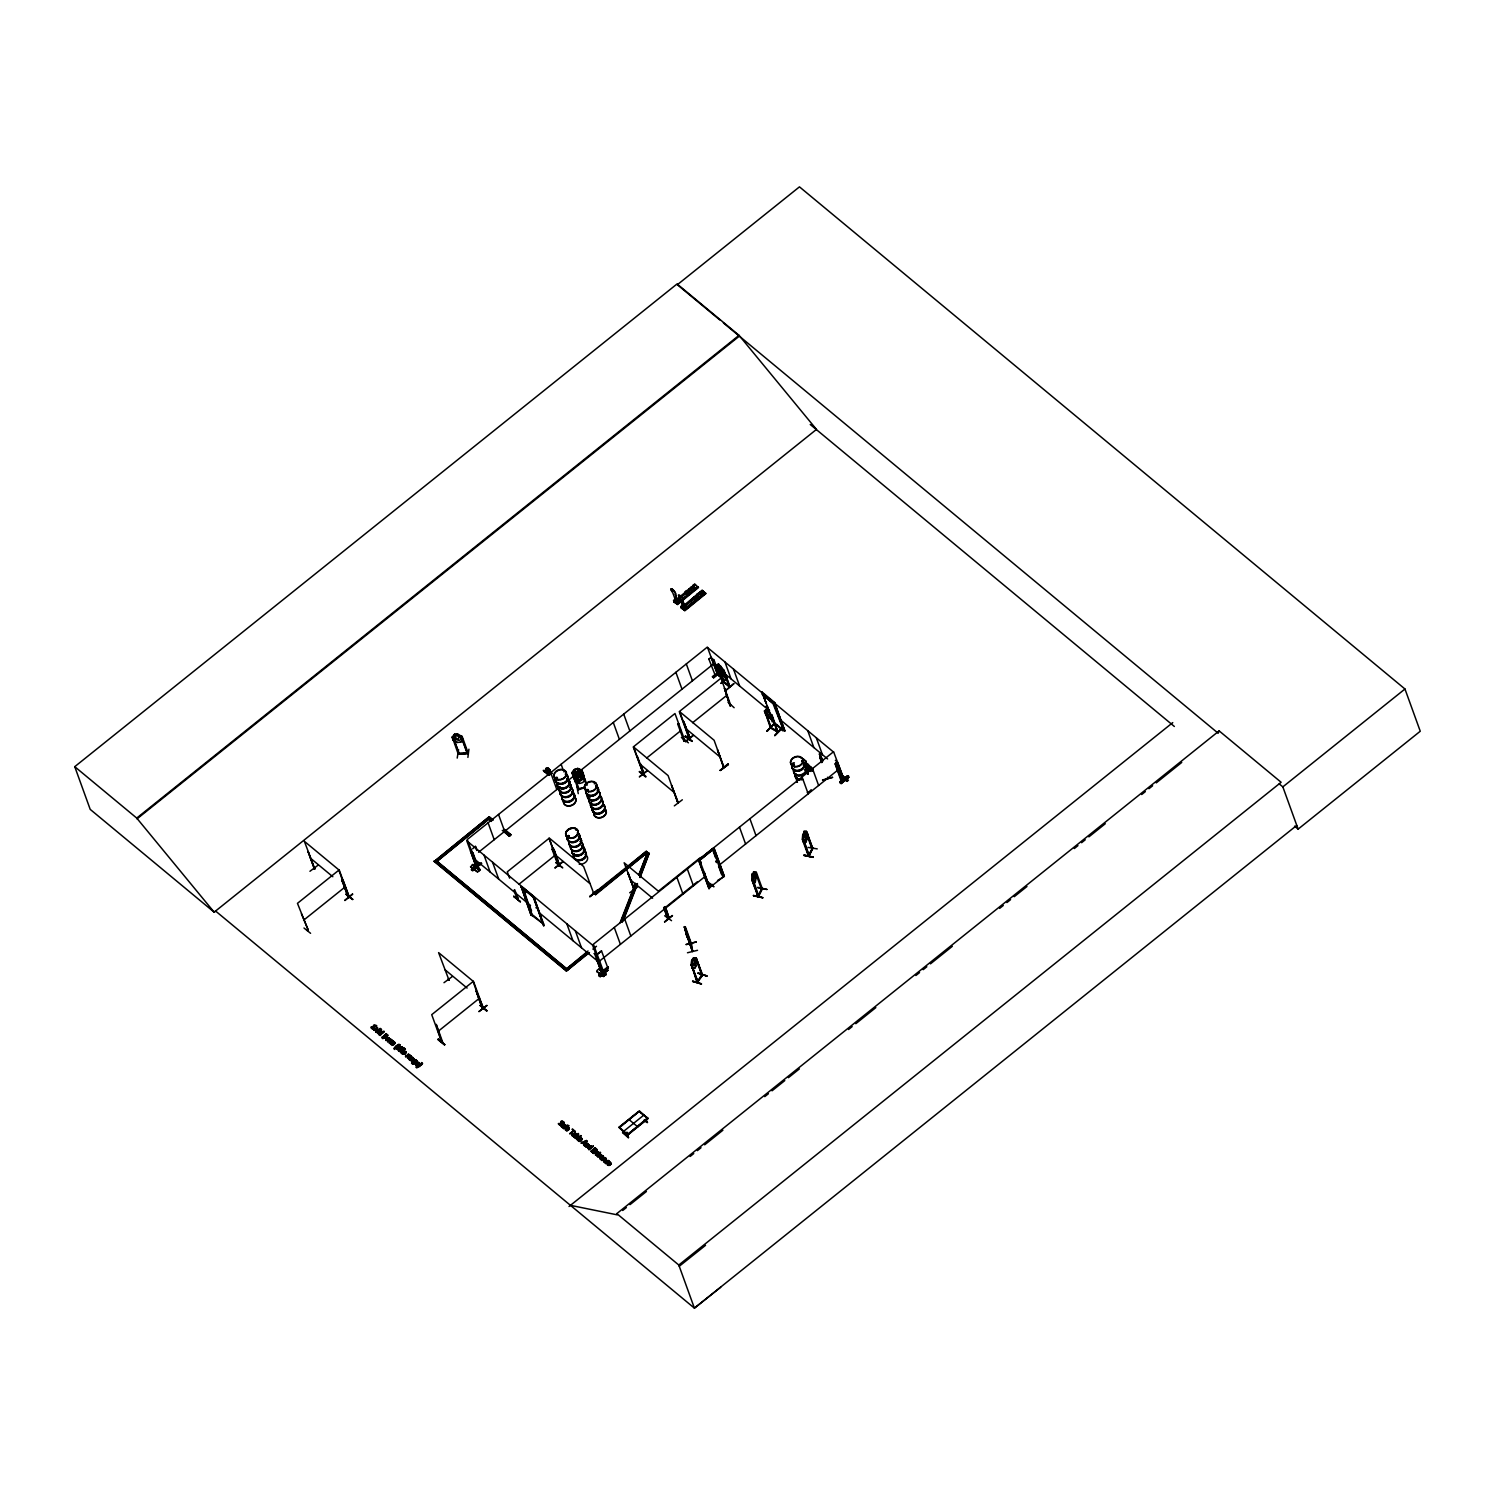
<?xml version="1.0" encoding="UTF-8"?>
<svg xmlns="http://www.w3.org/2000/svg" width="1495" height="1495" viewBox="0 0 1495 1495"><rect width="100%" height="100%" fill="white"/><g stroke="black" fill="none" stroke-linecap="round" stroke-linejoin="round"><path stroke-width="1.5" d="M307.222 930.563L308.306 930.058L301.411 913.781M314.772 868.801L304.345 841.274L338.767 869.81L348.615 897.86L348.167 896.907M441.53 1041.492L442.352 1041.211M482.511 1009.032L476.139 990.942L482.586 1008.938M517.046 899.037L517.831 897.972M516.896 898.327L518.148 898.57L514.654 889.656M559.167 865.698L557.971 865.381M642.551 773.401C644.681 775.326 642.869 771.495 642.775 774.018M684.579 740.193L683.888 741.072L684.897 740.623L674.974 713.526L633.245 746.977L643.448 774.167M689.662 737.54L688.877 738.493M605.157 1162.811C606.764 1157.859 610.764 1161.746 607.437 1164.885M410.658 1055.526L411.798 1057.245L409.144 1059.619L411.144 1057.563L409.723 1055.769M565.278 1124.763L562.363 1127.566L565.297 1125.193L563.858 1123.623L564.493 1125.847M575.93 1133.733C573.762 1129.734 575.538 1139.545 571.669 1134.724M603.214 1156.812L603.326 1157.037M803.656 763.496L805.861 764.599L806.141 763.646M386.345 1039.847C387.055 1039.903 386.345 1039.623 389.447 1038.408M402.828 1053.489C402.398 1050.387 405.313 1055.078 406.061 1052.499M416.115 1064.496L416.582 1063.094L418.357 1064.571L419.366 1062.777L416.955 1062.235L415.46 1064.29M566.194 1130.089L566.512 1128.314L566.082 1129.921M578.696 1139.788C577.519 1138.517 581.536 1144.03 582.078 1138.611M607.288 1163.652C611.006 1169.034 605.774 1160.419 609.549 1165.465M810.944 771.457L810.776 769.308L812.551 770.785M691.494 943.569L691.082 943.644M692.764 951.25L692.035 950.203M827.781 778.596L827.464 777.232M389.578 1038.745L387.112 1037.736L385.766 1040.296M406.135 1051.994L405.201 1053.9L403.295 1052.088M406.266 1052.592L405.93 1051.546M569.277 1127.996L568.418 1130.145L568.941 1127.585M581.069 1140.405C584.171 1138.293 578.864 1137.209 578.266 1139.825M548.291 768.262C544.068 766.524 547.749 774.672 543.545 770.878M777.082 731.261L771.383 714.666M778.185 731.915L770.243 727.28M392.849 1041.716C395.521 1039.137 385.075 1046.425 394.138 1042.837C388.625 1047.92 398.361 1043.622 393.521 1041.267M675.161 602.13C675.908 602.205 674.675 597.421 679.309 602.485L678.655 601.177L676.525 602.915L677.459 604.615L698.52 587.535L694.82 584.227C687.775 586.189 702.295 592.226 692.69 585.965M682.168 607.549L683.14 606.036M560.7 1122.67C560.793 1117.98 566.381 1124.726 563.223 1121.997M395.072 1042.725L392.045 1045.435M562.064 1123.717L560.812 1125.492L558.569 1124.147M562.157 1124.427L561.914 1123.324M719.656 669.685L719.282 664.976M758.171 896.178L752.209 878.742C752.789 876.892 751.144 866.259 752.807 882.498L755.218 882.517L756.788 874.482M812.645 847.777L808.496 856.317L802.31 839.33L802.778 834.098M806.851 839.33C810.103 822.157 803.002 851.141 807.001 839.386M410.172 1060.478L412.732 1057.283L409.742 1060.123L413.349 1058.759L411.76 1061.786L414.358 1059.506L412.938 1058.273M598.149 1151.841L595.739 1155.243L597.589 1152.365L593.59 1153.224L596.692 1150.739L598.374 1152.365M604.055 1162.157C609.923 1150.926 601.513 1168.754 606.316 1158.588M373.825 1029.513L376.235 1030.672L377.506 1027.925M373.937 1030.148L375.114 1028.018L377.357 1028.093M577.817 775.606L578.004 779.343L580.546 779.829L580.864 777.307L578.901 775.307M675.46 601.27L675.983 600.093M683.271 606.036C682.785 608.278 682.355 605.456 682.318 608.372M683.514 606.596L679.571 597.963M691.064 943.756L691.568 943.7M691.606 944.261L685.345 926.75L684.299 926.676L686.616 935.291M303.99 928.003L310.586 933.31M438.222 1039.399L444.837 1044.65L438.222 1038.988M444.744 1044.65L438.259 1039.305M513.813 896.477L520.409 901.784L513.775 896.514M639.542 771.457L645.971 776.484M671.535 920.677L664.677 915.762M388.98 1038.633L387.018 1037.922L388.831 1038.128M405.5 1051.957L405.201 1053.9M418.563 1062.683C419.609 1066.141 415.442 1061.02 419.142 1062.721M581.686 1139.321L579.705 1138.611L581.424 1138.667M605.662 1162.325C606.858 1165.184 606.11 1158.326 610.315 1162.063C612.875 1167.595 607.213 1159.429 611.343 1163.876M411.667 1056.89C408.77 1055.096 407.032 1059.899 408.135 1057.825M551.973 773.588L548.628 770.056M565.297 1125.193L563.858 1123.623M806.758 763.44L803.581 765.926M452.219 736.96L458.292 754.209L468.327 753.218L458.236 754.19M453.004 740.006L457.339 742.454L460.778 742.155M457.339 742.454L453.097 739.969L452.051 737.222L454.443 734.325L457.862 734.12L462.198 736.661M457.208 758.096L458.573 749.537M459.096 753.461L453.041 737.054M468.309 753.499L462.104 736.325L461.226 736.755M460.759 742.249L463.058 739.24M461.207 736.381L467.43 753.237M468.925 749.201L467.898 757.404M581.462 776.989L578.415 775.961L576.621 778.297L577.724 775.737L575.22 774.242L578.173 775.176L579.892 772.971L578.864 775.419L581.574 776.914M374.068 1029.55C381.057 1025.981 371.022 1033.045 377.058 1027.981M765.571 711.826L765.926 709.826M697.249 960.556L694.633 968.386L691.811 968.237L691.643 960.313L693.53 957.753L696.278 957.884M690.933 965.583L691.736 960.351L692.503 966.237L695.399 964.499L695.979 961.21L693.53 957.865M378.534 1033.998L382.01 1031.961A1.869 1.42 -19.9 0 1 382.683 1032.821L383.897 1031.382L382.683 1032.821M589.011 1149.655L593.328 1146.198L589.011 1149.655L587.572 1147.562L590.88 1146.067A1.869 1.42 -19.9 0 1 591.553 1146.927L591.422 1146.572A1.869 1.42 -19.9 0 0 590.749 1145.712L587.442 1147.207L588.88 1149.057M395.409 1047.677A4.616 3.513 -19.9 0 1 396.474 1046.519L397.913 1045.659A4.896 3.719 -19.9 0 1 399.333 1045.248C400.342 1041.436 391.447 1049.92 394.736 1048.481M394.736 1049.49L395.035 1047.715M421.534 1064.832C427.065 1058.385 408.247 1075.466 421.198 1063.618M421.459 1063.58L421.478 1062.553M533.21 897.243L543.75 925.816L533.696 897.131M647.129 1122.035L643.728 1120.802M411.536 1063.207L413.573 1064.253L417.441 1061.431C413.704 1056.647 412.097 1066.664 415.759 1060.441M313.707 868.128L314.772 868.913M314.1 867.81L314.455 869.137L308.063 851.533L314.567 869.193M347.513 896.14L348.597 896.944M348.316 897.206L341.626 879.826M447.977 979.468L449.098 980.309L447.865 979.337M449.023 980.215L438.596 952.614L473.018 981.15L482.418 1008.265M482.922 1009.106L481.969 1007.182L482.698 1008.49M482.848 1008.321L481.708 1007.499M556.869 858.205L559.616 865.624L554.495 850.543M559.074 865.829L549.188 837.985L583.611 866.521L593.721 893.356M593.721 893.431L592.786 893.15M643.224 773.662L644.083 774.765M633.413 889.6L634.646 890.422L627.863 873.043L634.628 890.478L624.144 862.764L658.547 891.319M634.198 890.254L633.805 889.319M689.737 738.025L690.185 739.408L683.682 721.749M689.569 738.96L679.702 711.695L714.105 740.249L723.916 767.477M677.441 801.432L677.683 802.011M677.534 801.432L678.001 802.815L671.498 785.155L678.207 802.497M667.293 917.631L668.396 918.435M723.169 766.393L723.842 767.383L723.075 766.262M723.356 766.972L717.507 749.817L723.673 766.711M729.822 686.205L723.206 681.215L729.205 686.672M717.208 664.995L724.085 682.374L717.226 664.845L718.404 663.948L723.057 669.685M729.168 686.635L723.374 681.888M730.046 686.822L723.916 669.966M716.423 862.148L715.899 860.952L716.591 862.615M585.031 787.659L578.116 789.734L579.238 789.453L572.959 772.317C569.987 774.186 577.182 765.085 573.725 772.485L574.454 774.485L579.443 774.952L581.032 772.803L577.743 768.411L582.06 770.299M761.366 888.927L762.188 888.161L758.04 896.664L751.892 879.751L758.395 896.794L762.394 888.89M761.59 889.544L755.461 872.594M808.459 856.261L812.514 848.3L806.291 831.332L803.992 831.332L802.983 838.004L809.281 855.682L808.272 855.701L812.233 848.805M812.794 848.543L806.665 831.538L803.992 831.444L806.328 834.752L805.151 839.872L803.712 840.022M379.45 1034.316C379.88 1028.803 384.346 1035.586 379.319 1033.961M547.712 774.317L549.076 772.803L550.945 773.962M694.614 597.776L694.297 599.402M696.203 598.448L694.988 599.439M402.136 1052.611L402.267 1053.863M523.138 890.254L523.399 890.927M556.289 778.559L555.71 777.774L556.663 778.035M556.009 777.25L557.243 777.381M527.548 902.457L527.174 901.41L527.585 902.494M563.933 771.925L564.718 771.214M560.718 790.762L561.111 791.845M530.781 911.987L531.08 912.137M567.446 836.658L568.436 835.406M567.745 836.415L568.866 835.836L567.745 836.378M568.362 836.452L569.24 835.742M569.315 836.135L567.782 836.808M586.432 790.388L586.788 790.164M586.507 789.472L587.983 789.603L586.264 790.164M587.983 789.603L586.657 790.463M595.085 783.1L594.225 783.735L595.197 783.38M591.291 802.385L591.235 803.675A6.447 4.915 -19.9 0 0 599.626 802.31A6.447 4.915 -19.9 0 0 600.074 795.452M560.905 1123.231L562.083 1121.325L564.306 1122.745M638.664 1111.346L619.023 1127.23L626.984 1134.892M627.47 1134.219L619.229 1127.267L639.636 1111.084L647.821 1118.802L628.18 1134.686M628.629 1137.564L622.481 1132.182L628.479 1137.022M701.005 862.708L700.688 861.774M700.893 862.914L700.706 861.886M704.799 873.136L704.911 873.454M708.35 883.508L708.854 884.274M708.742 884.012L708.892 884.423M647.615 1117.905L628.012 1134.219M647.727 1118.578L639.206 1111.346L619.584 1127.548M647.26 1122.67L644.438 1120.316M774.634 704.949L774.429 704.949M774.84 705.64L774.728 705.322M778.876 716.796L778.802 716.591M778.671 716.796L778.409 716.012M782.502 727.299L782.296 726.159L782.67 727.187M792.63 765.328L793.527 763.945M794.013 764.786L793.322 764.038M801.058 758.115L801.227 758.133M770.448 727.953L777.942 732.195M770.542 728.065L764.655 710.798L771.214 728.327L770.672 727.093M387.896 1035.287C387.859 1037.866 383.187 1035.474 386.252 1034.409L387.186 1035.362M753.443 895.486L762.899 897.71L753.443 895.468M762.824 897.785L753.517 895.841M813.243 857.364L803.88 855.047L813.168 857.027M605.157 1162.512L608.259 1160.643M413.087 1060.011L413.61 1058.909M588.376 1145.133L587.03 1144.011L588.413 1145.002L586.003 1147.17L589.03 1145.245L587.479 1143.656M596.617 1155.429L597.72 1155.934M596.748 1155.953L600.654 1152.57M603.625 1161.802L605.905 1159.148M415.423 1064.533C418.619 1067.243 415.928 1064.627 416.582 1063.094M394.194 1049.079L396.493 1045.865L400.174 1045.136M422.001 1062.982L419.815 1066.552L416.04 1066.907M546.236 773.158L547.656 773.756L547.432 772.186M597.439 1155.691L599.327 1153.635L597.608 1156.158M384.14 1037.736C387.074 1038.128 383.15 1033.83 383.542 1037.623M393.035 1041.959L390.587 1044.239M391.017 1044.594L393.204 1042.389L393.839 1043.996M588.974 1144.684L585.872 1146.814L588.245 1144.778M598.28 1152.402L595.739 1155.243M411.106 1057.264L409.854 1056.124M551.169 773.27L550.478 772.317M564.662 1125.1L561.223 1126.071M574.921 1132.631L575.295 1133.901M603.289 1157.279C603.232 1152.57 604.335 1163.259 599.757 1158.345M408.21 1057.974L410.34 1057.955L407.444 1057.974M548.198 774.858C553.318 775.382 545.544 773.307 550.253 773.494M572.529 1135.303L574.603 1135.079L572.267 1135.621M600.56 1158.55L600.971 1157.223L603.064 1157.99M620.294 922.153L635.487 883.283M638.851 874.65L647.279 853.047L649.166 853.29L640.066 877.565M620.5 922.695L635.674 883.825M639.038 875.173L647.279 853.047M622.182 922.396L637.356 883.526M639.879 877.042L649.166 853.29M623.209 920.752L637.543 884.05M692.596 981.449L701.417 983.71M702.388 974.497L697.044 982.421L691.325 964.518L697.997 981.785L696.838 981.879L697.38 981.112M697.885 981.916L691.363 964.817M701.641 974.889L702.22 975.73L696.203 958.015L702.669 975.114L697.361 982.589L691.793 964.929M717.451 673.666L714.741 676.207L717.002 673.61L717.731 675.161L707.378 647.055L467.206 839.555L477.821 866.521M717.264 674.656L720.216 676.637M572.062 772.541L578.341 789.771L578.042 788.725M535.901 907.783L536.182 907.633M536.836 906.101L537.154 906.381M766.599 707.434L765.851 706.425L766.43 707.453M767.514 706.35L767.421 706.387M374.012 1026.355C374.759 1023.57 377.394 1028.99 376.46 1025.514M546.441 769.439L547.768 768.654M805.824 831.911L812.065 849.179M395.203 1043.08L392.12 1040.184L389.578 1043.379M644.438 774.541L640.477 763.683M689.214 738.25L690.484 739.128L683.458 721.132M394.979 1048.462L395.278 1047.322M373.843 1027.663L372.087 1027.981M546.273 770.747C540.779 769.121 547.824 774.055 546.422 769.327M762.413 888.964L756.246 871.959L753.555 871.735L752.546 878.425L758.862 896.103L758.301 895.225M757.815 887.357L766.823 889.319M761.422 888.983L758.096 896.626M802.665 838.62L808.944 856.317L812.813 848.469M802.423 839.33L803.114 838.676L808.963 856.224M806.347 831.482L812.514 849.104M808.01 847.385L817.242 848.898M349.363 897.224L343.14 880.349L342.224 880.723L343.14 880.349M547.768 774.111L550.534 774.298M684.785 740.81L683.57 740.492L684.766 740.791M688.765 738.623L689.718 737.708M571.837 1134.892L573.65 1133.976M599.887 1158.139L602.653 1158.326L600.598 1158.139M568.623 1128.258L566.904 1127.996L568.885 1128.706M415.554 1063.992L418.693 1063.038M389.373 1038.651L388.382 1039.716M578.883 1139.919L579.312 1138.928M810.365 770.299L810.776 769.308M557.467 777.848L556.028 777.998M591.048 802.572L590.955 803.32A6.485 4.934 -19.9 0 0 598.075 809.169A6.485 4.934 -19.9 0 0 601.906 800.404M792.612 764.636L793.789 764.692M414.227 1059.151L411.331 1061.431M413.573 1061.973L416.058 1060.908M714.965 676.394L714.965 675.123L717.693 674.488M841.031 780.409L843.442 778.054M841.18 780.67L843.367 778.521M605.905 1162.288L607.549 1161.11L608.745 1162.045M379.281 1033.699L381.038 1032.372L382.253 1033.157M575.426 772.186L572.921 775.513L577.257 777.4L580.639 776.447L583.031 772.896L576.734 769.215L575.631 769.495L574.697 775.158L575.426 777.176L580.415 777.624L582.003 775.475L578.696 771.252L575.313 772.055L578.714 771.177L578.359 773.719L575.388 772.055L573.034 775.456M574.267 779.007L576.509 775.382L576.64 780.596L579.425 781.623L583.218 778.895L582.489 776.895L579.892 774.69L576.528 775.475L574.267 779.007L575.126 781.698L579.443 783.511L582.826 782.558L585.218 779.101M582.06 770.224L584.003 775.662L581.555 779.157L578.247 780.166L573.912 778.278L571.95 772.822L572.959 772.317M584.022 775.755L581.648 779.287L578.285 780.091M812.103 847.833L812.215 848.618M577.948 788.818L579.07 789.21M692.989 959.005L694.801 961.659L694.035 964.35L692.633 962.986L693.082 959.043M695.661 958.631L702.201 975.693M694.633 968.386L696.446 965.789M698.202 973.357L707.154 975.973L698.128 972.983M628.218 1136.966L626.928 1132.126L628.274 1136.91M374.684 1029.681L377.188 1028.635M587.161 1144.366L584.844 1146.216L584.003 1145.263L586.993 1141.003L583.648 1145.226M586.133 1141.208C586.563 1142.068 581.331 1144.516 586.264 1141.563M806.123 764.375L804.833 762.749L806.777 763.59M608.054 967.115L603.662 970.909L608.222 967.153M607.923 966.798C608.446 969.47 606.241 966.424 607.867 968.012L601.513 950.932L597.103 954.483L601.513 950.932M719.992 665.555L721.879 669.685L719.768 667.929L718.441 668.807L719.469 671.517L724.739 677.59M547.02 773.083C552.16 769.663 544.273 772.186 547.189 774.13M479.652 869.959C459.6 858.597 488.005 868.333 477.316 871.94L470.551 866.838L477.522 871.716L479.652 869.959L476.531 866.969M472.812 864.615L480.026 869.772M472.887 864.857L479.334 870.277M596.729 971.488L603.718 976.366L596.729 971.488C598.953 962.817 614.651 984.887 599.327 968.966M402.417 1052.648L405.855 1051.695M607.587 1163.689L609.717 1162.381L610.801 1163.353M421.16 1064.832L416.171 1067.262M611.063 1163.783L610.24 1164.586L608.465 1163.11M308.194 930.208L297.468 903.335L339.197 869.884L349.12 896.981M558.196 865.997L559.747 864.801L558.588 864.914M441.38 1041.137L436.148 1024.374M442.445 1041.548L436.372 1024.561M668.153 917.201C670.302 919.163 664.901 913.594 664.434 907.129M596.916 1155.411L598.897 1153.28M476.942 865.96L481.203 863.792M477.167 866.577L481.446 863.176M603.139 970.61L602.504 971.171C604.167 974.123 595.982 966.648 602.672 972.535L596.58 955.212L594.449 953.436L600.84 970.517L599.887 969.919M603.345 971.227L600.616 969.9M387.149 1035.624L385.897 1036.035M548.478 774.111L550.104 774.018M764.655 710.798L765.87 709.733L768.411 711.246L771.85 715.395M766.804 710.704L767.626 711.19C772.822 717.095 765.814 715.675 766.86 710.63M764.244 711.041L768.766 717.768L771.27 719.319L772.896 718.011L771.196 719.226M771.775 715.376L770.953 714.722L778.017 732.232L772.055 715.058M771.27 719.319L765.216 713.713M767.085 731.167L773.868 724.159M767.197 731.279L773.793 723.916L767.028 730.924M781.418 728.271L774.765 735.615L781.885 728.794M774.802 735.596L781.549 728.551M687.251 591.684L687.42 593.515L688.765 591.908M687.083 592.02L687.943 593.291L688.597 591.721M729.691 704.986L730.812 705.472L720.982 678.169L679.253 711.62L689.232 738.773M561.858 1124.408L559.709 1125.081L558.308 1123.549L560.419 1125.006L560.999 1123.231M793.976 765.066L792.836 765.515M690.877 943.102L692.241 951.493M692.316 951.437L684.318 926.788L692.671 951.437L691.344 943.083M697.1 982.383L701.603 974.946M459.189 754.115L453.134 736.904M717.226 674.637L719.973 676.431L719.543 675.59M386.626 1038.24L386.308 1040.015M403.426 1052.424C401.52 1054.237 406.192 1054.965 402.865 1053.508M476.55 866.24L480.68 862.951M602.747 970.89L606.877 967.601M476.157 867.175L479.017 869.959L472.925 852.636M720.048 676.207L713.844 659.538M471.373 869.791L475.971 865.941L471.467 869.847L472.682 870.875L480.157 864.26M477.634 865.923L476.382 867.791M720.048 672.414L713.62 677.777L712.293 676.693L715.47 674.189M713.264 677.459L719.618 672.32M713.62 677.777L719.562 672.432M596.58 955.212L594.188 953.66M835.369 760.338L837.518 762.095L843.871 779.213L841.778 777.4M600.448 969.769L602.429 972.329L592.599 945.158L466.758 840.788L476.643 867.997L478.811 869.884M602.111 972.18L602.261 971.245M598.841 975.263C621.21 961.397 593.048 974.198 600.28 976.702L607.923 970.236L600.168 976.571L599.289 975.843M598.972 975.618L606.69 969.04L599.028 975.431M843.404 778.39L841.517 780.072M603.475 970.33L603.531 971.6L593.384 944.205L833.575 751.705L843.647 778.596M839.779 782.165C862.036 768.505 834.023 781.081 841.218 783.604L848.88 777.194L841.162 783.529M847.628 775.924L839.91 782.52L847.441 775.774L848.842 777.138M672.376 591.74L672.227 591.87A3.457 0.934 50.8 0 1 671.143 588.88A3.457 0.934 50.8 0 1 674.226 591.366A3.457 0.934 50.8 0 1 675.31 594.356L677.796 602.13L675.609 600.373L672.376 591.74A3.457 0.934 50.8 0 1 671.292 588.75A3.457 0.934 50.8 0 1 674.376 591.235A3.457 0.934 50.8 0 1 675.46 594.225L677.964 601.999L675.889 600.747M674.88 602.56L673.516 600.485L675.647 598.729L674.077 601.569M674.974 602.279L674.488 600.28L676.17 600.504M685.102 592.151C694.726 598.411 680.188 592.375 687.233 590.413L690.503 593.048M689.214 589.086L691.269 587.124L694.614 590.002L691.269 587.124M673.965 601.737L694.82 584.227M674.17 601.999L695.362 585.012M674.843 602.56L694.128 586.844M676.618 603.849L698.034 587.143M676.562 603.793L697.38 586.601M698.184 587.068L677.179 604.223L673.74 601.644M680.86 606.578L682.991 604.84L686.654 608.577L685.999 607.269L684.187 609.885L681.44 607.661L680.86 606.578L683.252 605.045M692.54 598.467L694.577 596.505L697.847 599.14M696.483 594.973C706.088 601.214 691.568 595.197 698.613 593.235L701.884 595.87M700.108 592.282L702.164 590.319L705.883 593.627L684.841 610.764L681.328 607.83M681.103 607.755L702.164 590.319M681.514 608.091L702.725 591.104M685.308 608.11L682.972 606.465L679.739 597.832A3.457 0.934 50.8 0 1 678.655 594.842A3.457 0.934 50.8 0 1 681.739 597.327A3.457 0.934 50.8 0 1 682.804 600.317L685.14 608.241L682.654 600.448M704.892 592.655L683.757 609.867L704.892 592.655L705.603 593.328L684.598 610.465M683.888 609.792L705.434 592.973M684.168 610.203L705.528 593.179L702.314 590.693M317.874 865.343L309.932 871.286M352.465 893.991L344.71 900.326M344.953 900.532L352.727 894.216M352.577 899.598L345.85 894.066L352.428 899.373M346.074 894.29L352.913 899.392M637.431 756.489L644.065 774.709M677.758 724.178L678.693 723.804L677.758 724.178L684.019 741.333M730.008 705.266L724.477 688.261L730.102 705.995M684 722.44L690.372 739.035M685.215 736.456L692.148 741.427L685.233 736.381M727.972 702.183L734.138 707.714M647.129 770.579L639.337 776.914L647.391 770.785M553.505 848.73L559.466 865.642M552.029 849.197L552.963 848.805L552.029 849.197L558.214 865.717M685.345 741.557L693.138 735.241M685.607 741.744L693.418 735.428M730.233 705.883L724.477 688.261M681.402 737.521L688.41 742.828M556.233 862.54L562.737 867.866L555.841 862.783M562.867 861.475L555.037 867.773M555.094 868.016L562.98 861.83M443.978 982.701L452.125 976.683M682.337 799.788L674.32 805.88M728.364 764.431L720.254 770.504L728.401 764.506M720.179 770.224L727.972 763.908M597.851 890.721L589.759 896.794L597.421 890.142M597.402 890.142L589.684 896.514M483.595 1008.508L476.699 992.25M634.366 890.684L628.442 873.51M483.315 1008.321L473.448 981.225L431.719 1014.675L441.698 1042.09L442.483 1041.454M486.996 1005.556L478.886 1011.648L486.753 1005.369M637.655 886.834L629.713 892.777M486.735 1011.087L480.101 1005.425L486.604 1010.732M707.434 881.489L713.937 886.797L710.648 884.124M669.031 917.033L667.461 918.266L663.63 907.428M672.245 915.482L664.509 921.817M664.752 922.023L672.526 915.706M472.626 848.824L475.335 846.282L476.812 850.356M708.873 659.108L711.34 657.501L708.873 659.108L715.507 676.02M473.018 864.409L470.551 866.838M481.689 863.362L476.774 867.306M716.89 674.376C715.507 672.245 724.907 676.394 720.889 676.712L717.469 673.871M841.162 781.044L835.07 763.758L837.293 761.964L835.294 763.945L841.704 780.67M840.339 775.793L847.086 781.362L848.45 780.259L841.835 775.027L840.339 775.793L847.086 781.362M607.643 967.826L603.232 971.376L608.39 967.601M603.494 976.609L606.092 974.067M74.75 766.673L677.067 283.938L739.035 335.328L816.476 429.42L214.159 912.174L90.205 809.374L74.75 766.673L136.736 818.083L214.159 912.174L215.579 911.034L694.409 1308.144L720.702 1287.232M719.842 319.967L677.347 284.723L799.47 186.856L1404.964 689.008L1420.25 731.242L1298.127 829.127L1294.539 826.156M136.736 818.083L739.035 335.328M137.017 818.868L739.334 336.132M303.597 920.229L345.326 886.797M589.478 952.558L566.381 971.077L434.241 861.494L489.257 816.718L492.845 819.69M548.684 768.337L548.628 770.018L547.974 768.486M434.241 861.494L489.257 816.718M548.198 770.411L549.17 769.14M548.478 770.654L546.198 772.99M548.908 770.299L550.235 769.944L549.338 770.654M550.235 769.944L549.039 770.654L548.366 769.047M550.552 772.018L551.954 773.158M549.039 771.364L550.422 771.663M548.777 775.251L548.273 773.962M478.549 852.262L560.289 786.744M569.034 779.736L572.641 776.858M579.836 771.084L713.507 663.948M717.133 664.901L721.225 672.059L723.412 673.871L724.683 672.899M718.404 663.948L724.029 682.318M718.46 664.042L723.225 671.386L719.002 667.873M510.767 834.546L509.44 836.303L510.767 834.546L505.385 830.099M718.441 668.807L719.768 667.947L725.019 674.114L719.674 668.003M571.632 787.772L571.109 788.669L571.146 786.968M720.497 668.938L722.926 673.946L721.207 669.517M721.225 672.059L723.505 673.796L724.608 672.825M720.796 683.252L727.261 678.169M721.057 683.439L727.336 678.412M733.765 683.551L726.084 690.148M726.121 690.185L733.877 683.832M646.625 758.058L681.085 730.42M692.633 722.702L727.112 695.082M518.858 884.349L555.131 855.252M774.148 702.762L784.894 730.905L774.597 702.463L761.983 691.998L771.252 716.666L768.542 716.385L766.3 713.825M543.713 924.19L533.79 896.757L523.157 887.806L532.388 915.762L543.713 924.19L533.08 915.22L531.136 915.351L521.176 886.628L533.808 897.093L543.75 925.816M774.597 702.463L784.539 731.186M371.694 1027.028C373.077 1033.008 373.881 1022.935 376.067 1026.318M375.899 1031.812L380.664 1028.691L376.46 1032.522M376.03 1032.148L380.235 1028.336M376.329 1032.167L380.664 1028.691M377.544 1033.4L380.646 1030.915M380.571 1029.775L381.73 1030.092L381.113 1029.326M380.141 1035.549L383.897 1031.382M379.524 1034.091L382.122 1032.802M379.711 1035.194L378.441 1033.886M384.327 1031.737L379.58 1034.858M531.136 915.351L521.176 886.628M389.522 1038.277C387.523 1035.53 376.217 1043.005 386.271 1033.662L387.298 1034.764M382.253 1037.324L386.271 1033.662M383.187 1037.324L384.701 1036.091M385.673 1036.147L386.252 1034.409M386.177 1040.408L387.597 1040.277M387.728 1040.613L385.897 1040.202M390.868 1039.156L390.419 1038.782C382.496 1045.547 398.081 1036.315 387.766 1041.641M387.878 1041.978L390.55 1039.137M389.149 1043.024L392.251 1040.539M396.773 1049.359L399.315 1046.164C394.325 1052.368 400.922 1047.677 399.875 1046.874M396.343 1049.004L399.315 1046.164M398.474 1050.761L401.015 1047.565C405.78 1052.013 399.09 1047.827 404.136 1048.406M401.501 1047.135L402.66 1047.453L402.043 1046.687M398.044 1050.406L401.015 1047.565M594.15 893.094L646.326 851.29L647.578 852.318L595.608 894.664L594.15 893.094L595.608 894.664M594.337 893.618L624.929 869.118M628.517 866.222L646.326 851.29M401.688 1048.836L402.248 1049.546C395.166 1055.862 403.052 1044.108 405.351 1049.434L400.604 1052.536L405.351 1049.434M399.146 1051.321L402.118 1049.191M595.402 894.141L647.578 852.318M402.361 1048.761L404.454 1048.406M400.604 1052.536L405.22 1049.079M402.585 1054.05L404.285 1054.106M402.323 1053.788L404.416 1054.461M409.069 1055.414L405.463 1056.33L409.125 1054.554M405.593 1056.685L408.565 1053.844M406.023 1057.04L408.098 1054.909L409.387 1055.638M437.848 1031.569L479.577 998.137M411.274 1056.199L408.546 1054.573M409.144 1059.619L408.92 1058.647M408.527 1058.18C412.433 1058.329 407.107 1055.545 408.434 1058.385M413.536 1058.871L409.63 1059.768M411.816 1062.384L413.181 1063.468L416.32 1061.17M413.442 1061.955L414.321 1063.225L411.873 1063.562M415.872 1065.057L417.572 1065.113M416.713 1063.45L418.488 1064.926L419.217 1062.571M802.871 759.254L806.216 761.478L803.357 758.862M804.815 762.73L806.384 763.179M793.864 769.028A6.485 4.934 -19.9 0 0 797.078 774.915A6.485 4.934 -19.9 0 0 805.244 771.756A6.485 4.934 -19.9 0 0 803.469 765.328C807.524 765.01 801.339 763.123 805.17 764.132M803.544 765.365L805.319 764.58M804.254 766.599L806.646 763.235M804.74 766.748C811.86 758.955 806.403 772.261 807.618 768.15M807.842 764.263L804.871 767.103L808.645 766.057M810.645 766.692L807.375 765.328L805.3 767.458M809.244 765.683L808.272 764.618M806.197 770.112C807.244 769.458 807.767 768.748 810.122 766.449M808.795 768.748C813.691 765.851 805.637 766.094 807.375 769.103M811.617 767.645L807.767 770.467L806.067 769.757M658.734 890.927L700.464 857.495M717.488 880.518L724.346 876.444L713.769 847.777L698.464 860.036L709.041 888.703L709.863 887.581L699.38 859.569L712.461 849.216L699.94 860.036L713.04 849.422L722.945 877.098L709.863 887.469L703.958 872.22M699.903 860.036L712.984 849.571M588.04 950.988L566.642 968.816L586.432 952.95M566.381 971.077L587.498 953.474M592.88 949.138L596.486 946.26M664.845 907.839L697.511 881.658M599.514 961.098L704.22 877.173M720.403 864.203L839.685 768.598M706.873 976.272L698.09 973.002M562.793 1127.921L562.176 1126.464M562.998 1126.595C563.092 1124.277 560.7 1126.52 563.858 1125.903M563.858 1128.818C565.297 1125.567 568.866 1124.277 565.39 1129.809M563.428 1128.463L567.053 1125.193L568.642 1125.679M568.548 1126.482L566.829 1125.959L568.904 1125.735M568.791 1127.753C562.213 1127.081 569.819 1133.901 565.353 1129.753M572.024 1129.379L575.369 1131.622L572.51 1128.987M569.651 1133.602L573.613 1130.706L570.1 1133.976M573.407 1136.723L575.911 1133.565M572.566 1135.154C576.977 1135.284 570.548 1132.911 573.164 1135.714M573.893 1136.873L578.771 1134.126M574.005 1137.228L578.21 1133.416M577.089 1135.004L578.229 1136.798L575.388 1137.751L576.659 1135.359L578.004 1136.275L575.257 1137.396M574.996 1137.134L577.948 1136.125L575.126 1137.994M576.491 1139.04L580.808 1135.565L577.051 1139.751M576.621 1139.396L581.237 1135.938M578.584 1140.891L580.284 1140.947M582.209 1138.966C579.967 1134.798 575.818 1142.741 580.415 1141.302M587.385 1143.021L584.844 1146.216M584.414 1145.861L587.946 1143.731M588.619 1148.291C595.926 1145.301 582.807 1147.132 590.992 1146.908M591.422 1146.572L593.328 1146.198M590.992 1151.075L595.122 1147.749L597.383 1149.879L595.103 1148.534C593.889 1152.477 596.075 1149.337 591.945 1151.057C596.785 1156.196 587.273 1147.973 593.253 1153.187M591.123 1151.43L595.122 1147.749M592.076 1151.412L593.608 1150.178M594.094 1149.786L595.103 1148.534M595.159 1151.468L593.963 1149.431M593.123 1152.832L591.945 1151.057M593.721 1153.579L597.253 1151.449M595.309 1154.888L597.645 1152.458M598.747 1153.392L601.999 1156.102M600.224 1152.215L599.046 1152.682M600.261 1154.645L598.617 1153.037M601.382 1155.784L597.776 1156.7L601.009 1154.551M597.907 1157.037L601.308 1154.57L600.542 1155.635M647.26 1118.484L627.452 1134.967M600.897 1159.279L601.457 1159.989M600.616 1158.401L602.522 1157.971M601.027 1159.634L603.868 1157.485L602.971 1155.897M604.802 1158.98L602.055 1160.494L605.026 1157.653L605.961 1159.372M602.055 1160.494L605.456 1158.008M605.998 1163.484L607.082 1163.166M605.101 1162.718L607.194 1163.521M607.475 1164.811L609.455 1165.128M569.034 1206.484L1172.771 722.608M570.455 1205.344L617.267 1214.856L616.818 1213.622L1219.135 730.887L1281.122 782.277L678.805 1265.032L694.409 1308.144L1296.726 825.408M622.724 1210.483L626.368 1207.568M630.012 1204.634L646.401 1191.515M690.111 1156.476L693.736 1153.561M697.38 1150.645L701.024 1147.73M704.668 1144.815L722.889 1130.22M764.767 1096.639L768.411 1093.723M772.037 1090.808L784.782 1080.586M788.426 1077.671L799.358 1068.925M848.525 1029.513L852.169 1026.598M855.813 1023.683L875.827 1007.611M915.893 975.506L919.537 972.591M923.181 969.676L926.825 966.76M930.469 963.845L952.315 946.316M999.65 908.381L1003.294 905.465M1006.939 902.55L1010.583 899.616M1014.227 896.701L1026.972 886.479M1074.307 848.543L1077.951 845.628M1081.595 842.713L1085.239 839.779M1088.883 836.864L1105.272 823.726M1141.694 794.536L1145.338 791.621M1148.964 788.706L1152.608 785.791M1156.252 782.875L1181.741 762.431M1298.127 829.127L1282.841 786.875L1404.964 689.008M679.253 1266.265L705.528 1245.335M772.952 703.435L762.319 694.465L772.952 703.435L783.567 730.308L776.484 724.327M533.79 896.757L522.465 888.348M782.875 730.868L772.934 721.337M709.303 887.002L712.573 884.405M477.858 866.539L470.925 849.814M603.999 971.171L602.952 971.956M724.72 677.758L725.991 676.805M396.343 1046.164L397.782 1045.304A4.896 3.719 -19.9 0 1 399.202 1044.893L400.025 1044.799M808.739 769.495L806.366 769.981M307.353 930.077L308.157 929.61M668.882 917.351L665.35 906.736M530.706 911.782L531.061 912.66M622.724 1132.519L628.348 1137.826M803.6 764.524L805.45 764.935M558.738 865.568L549.02 838.359L507.291 871.809L509.589 878.144M668.919 917.388L665.125 906.549M812.701 769.14L811.168 768.991L812.981 769.196M403.687 1051.751C408.453 1052.349 401.426 1052.424 405.407 1052.013M414.321 1063.225C410.097 1062.291 416.227 1057.638 417.03 1061.095M602.728 971.339L603.008 970.76M584.508 1144.049L581.144 1142.909L586.432 1140.535L587.124 1141.358M586.432 1140.535L581.275 1143.245L583.069 1142.61M843.18 778.26L840.919 780.876M687.326 591.852L688.672 591.908M575.855 830.173L576.136 829.576M403.687 1048.799L402.547 1048.836M668.078 918.696L664.21 907.895M695.885 585.423L694.969 584.601M702.089 590.6L703.229 591.515L682.187 608.652M684.355 610.352L683.869 609.007M574.36 769.364L577.743 768.411M587.292 785.062L581.088 770.336M581.873 770L580.994 770.616L586.32 785.024M577.705 771.887L576.36 774.728L578.229 776.671L580.079 775.064L577.724 771.981M771.084 727.766L777.25 731.074M576.808 785.828L578.266 793.658M584.881 787.23L577.93 789.154L584.919 787.491M822.717 760.338L819.951 754.097L822.474 761.142M819.671 755.237L821.428 760.619L819.914 756.078M821.017 756.638L822.269 761.945M820.979 760.862L821.185 761.908M832.491 777.194L822.605 780.315M822.53 779.923L832.603 777.512M684.691 927.947L686.354 933.347L684.822 928.806M685.831 929.46L687.158 937.197M692.671 951.362L685.887 933.59L686.205 934.543M687.177 934.674L687.588 937.272M686.149 944.354L696.221 941.962M686.186 944.672L696.221 941.943M697.53 950.297L687.476 952.763M458.236 753.2L467.972 752.583M565.689 1125.735L569.277 1128.146M568.193 1125.436L566.399 1125.623M639.299 1111.57L647.653 1118.054M753.274 880.424L754.732 880.293L755.909 875.173L753.667 871.865M462.086 736.605L461.021 736.53L467.281 753.555M458.311 754.134L468.197 753.499M813.056 768.748L810.888 769.009L809.748 771.084M392.325 1041.174L393.465 1041.417M752.845 882.386L755.106 882.386M390.401 1039.511L391.709 1039.847M399.277 1046.892L400.623 1047.49M399.408 1047.247L400.436 1047.378M408.677 1054.909L409.985 1055.264M601.607 1154.981L602.279 1155.616M412.807 1057.918L414.395 1058.909M587.61 1144.011L589.123 1144.834M596.916 1151.729L598.112 1152.028M605.232 1158.625L606.222 1158.793M577.219 1135.359C580.808 1135.49 576.304 1140.236 574.884 1137.844M695.175 597.608L696.259 598.374M561.092 1126.277C563.708 1129.846 559.093 1122.427 564.269 1125.567M601.233 1159.017L599.701 1157.99M627.115 1134.724L647.447 1118.951L647.541 1117.513M417.666 1065.449L416.04 1064.347M567.595 1130.668L566.25 1129.921M822.829 761.048L819.372 753.928L820.157 755.386M386.252 1036.857L387.822 1035.063M647.485 853.589L649.353 853.813M517.046 898.607L513.962 890.216M757.591 887.656L766.935 889.544M372.274 1028.747L373.974 1028.018L373.152 1026.168M562.793 1121.904L561.466 1122.689M386.028 1040.557L386.682 1034.764M695.474 597.626L696.278 598.617M797.657 778.802L797.022 778.073A6.578 5.008 -19.9 0 0 797.265 782.053M643.84 1120.428L647.111 1121.437L643.803 1120.446M573.987 1134.088L572.155 1133.976L572.062 1135.751M766.543 706.07L767.122 706.967L767.103 705.958M692.82 981.038L701.529 984.065L692.615 981.374M841.367 776.653L836.116 762.375M478.437 869.1L476.643 867.997L470.514 851.103L472.644 852.86M415.872 1060.796L413.442 1061.17L413.442 1063.057M549.917 772.111L551.001 772.915M573.987 1132.874L575.426 1134.144M602.149 1156.476L603.12 1156.943M581.237 1138.76L579.705 1138.611M577.724 768.579L581.966 770.355M579.892 774.69L584.246 776.41L579.873 774.597M575.126 781.698L579.443 783.343M682.617 607.344L683.308 609.175L681.645 606.521M677.777 802.778L668.097 775.587L633.674 747.051L643.504 774.335M573.856 1133.733L575.014 1134.742M410.06 1057.152L407.668 1058.292M675.329 601.065L674.301 600.429M563.11 1122.11L561.634 1121.68L561.802 1123.306M602.933 1157.635L600.504 1156.999L599.962 1158.868M605.867 1163.727L605.026 1162.456M548.553 768.449L545.881 768.28L546.404 770.878M371.657 1028.392L374.236 1028.747L373.993 1026.243M599.215 969.059L606.222 974.422M598.99 969.265L605.849 974.609M718.833 673.049L722.141 675.665M717.918 673.778L721.225 676.394M714.517 675.59L717.544 674.525M700.034 592.057L703.304 594.711M689.139 588.862L692.391 591.515M692.447 598.243L695.717 600.897M678.655 601.177L676.525 602.915M678.973 602.055L675.647 598.729M639.225 771.738L645.728 777.045M513.757 896.14L520.409 901.784M480.175 1005.406L487.108 1010.713M437.923 1039.623L444.426 1044.93M713.582 659.762L711.452 658.006L717.824 674.675M479.054 863.4L480.362 864.484M607.96 970.311L606.521 968.872M723.393 322.92L1218.163 733.241L1219.135 730.887M1279.234 783.903L1282.841 786.875M810.234 424.487L1174.36 726.477M707.696 647.69L833.519 752.06M722.945 669.573L720.515 665.836M713.806 664.602L719.114 669.087M724.159 673.18L769.663 710.929M780.278 719.73L827.595 758.955M784.894 730.905L783.698 730.476L773.644 702.893L762.786 693.811L765.982 702.538M811.094 766.954L807.861 769.906L806.366 769.215M811.168 768.991L812.645 770.467M810.907 769.663L812.663 771.14M685.813 728.607L720.235 757.143M639.804 763.945L674.208 792.499M709.041 888.703L698.726 860.036M646.513 851.814L647.765 852.86M630.255 879.658L652.624 898.215M555.318 854.878L589.721 883.433M489.444 817.242L493.032 820.213M503.778 829.127L510.954 835.088M491.313 820.904L487.725 817.933L491.519 821.428M503.871 831.313L509.253 835.78M502.264 830.36L509.44 836.303M520.839 886.909L533.453 897.374M472.868 857.7L530.501 905.484M539.34 912.828L598.71 962.051M532.332 915.781L522.334 888.161M437.549 861.755L566.119 968.368M434.055 860.971L566.175 970.554M644.756 1120.054L647.578 1122.409M310.455 858.167L332.824 876.724M444.725 969.507L467.094 988.064M626.704 1134.537L618.967 1127.436M593.478 1149.823L595.047 1151.113M566.904 1127.996L568.399 1129.472M608.857 1162.792L610.334 1164.269L610.707 1163.203M566.512 1128.314L568.287 1129.79M583.667 1142.348L584.844 1143.563M566.642 1128.669L568.418 1130.145M579.425 1139.283L581.2 1140.76M608.596 1163.465L610.352 1164.941M616.818 1213.622L678.805 1265.032M384.589 1035.736L385.71 1037.1M386.738 1038.595L388.513 1040.071M383.056 1036.969L384.72 1038.128L385.579 1036.745M382.122 1036.969L384.738 1038.296L386.121 1036.502M570.884 786.725L571.651 787.846M376.366 1025.607C371.788 1026.205 373.358 1023.869 376.591 1025.869M478.606 868.688L478.437 869.623M813.205 768.579L810.757 768.654L809.655 770.803M581.293 1138.517L581.181 1140.087M412.19 1063.001L413.311 1063.823L417.441 1061.431M807.842 768.449L810.496 767.383M374.535 1030.055L375.862 1030.672L377.394 1028.952M570.436 787.136L571.071 788.631M548.347 769.103C545.75 766.15 547.058 776.578 543.283 770.299M562.998 1121.755L563.596 1122.969M728.084 764.188L720.272 770.448M378.852 1034.633L379.039 1032.522L381.898 1031.625A1.869 1.42 -19.9 0 1 382.552 1032.466M668.396 918.36L664.49 907.689M410.041 1055.321L409.368 1055.414M681.253 607.68L682.225 608.652M720.384 671.703L724.29 675.964L722.739 671.816L719.749 669.312L721.169 673.385L723.86 675.628L721.879 669.685M373.32 1026.542L373.881 1027.57M561.429 1122.577L562.045 1123.679M578.453 1140.984L578.06 1139.769M402.435 1054.125L403.65 1051.209L406.192 1052.106M377.73 1028.149L376.366 1031.027L373.862 1030.074M371.993 1028.093L371.564 1026.691M597.701 1152.589L596.468 1152.084M560.606 1122.521L560.999 1124.408L559.037 1123.399M370.853 1027.214L371.246 1028.149M609.381 1161.764L609.063 1160.998A2.261 1.719 -19.9 0 0 608.446 1160.419M560.476 791.341L560.55 791.509A6.485 4.934 -19.9 0 0 563.933 797.377A6.485 4.934 -19.9 0 0 572.118 794.219A6.485 4.934 -19.9 0 0 570.324 787.79M838.788 770.747L840.975 777.25M816.307 737.783L822.437 754.676M821.708 762.562L819.484 753.91M807.748 730.681L813.859 747.575M812.495 768.598L818.625 785.492M802.067 776.951L808.197 793.845M767.645 707.098L769.121 711.209M761.983 691.998L765.926 702.949M767.514 707.322L769.103 711.695M770.71 717.675L772.242 721.898M765.347 711.19L771.308 728.383M733.503 669.106L739.614 685.999M724.944 662.005L731.055 678.898M723.337 669.48L729.822 687.139M722.851 669.517L729.168 686.71M716.068 665.649L719.936 676.861M682.991 604.84L683.383 605.923M681.832 606.372L682.505 608.222M749.911 818.755L756.021 835.668M686.317 663.948L692.428 680.842M739.483 827.127L745.594 844.021M675.889 672.301L682 689.195M692.017 741.072L685.476 735.82M714.049 848.001L724.346 876.444M712.461 849.216L715.526 857.644M718.572 866.091L721.618 874.519M687.308 868.931L693.437 885.825M623.714 714.105L629.844 730.999M676.88 877.285L682.991 894.197M613.286 722.477L619.397 739.371M684.86 926.713L691.232 944.522M696.184 957.846L702.22 974.964M624.723 919.107L630.834 936.001M561.13 764.281L563.409 770.616M614.277 927.461L620.406 944.354M550.683 772.635L556.813 789.547M596.654 959.547L600.84 970.517M553.187 848.039L555.392 854.131M643.99 1115.008L623.116 1131.734M575.388 930.88L581.499 947.774M566.811 923.779L572.94 940.673M637.86 1126.931L629.245 1119.792M567.894 969.863L435.755 860.279M498.526 814.457L504.637 831.351M523.157 887.806L525.436 894.122M529.267 904.681L531.547 910.997M488.099 822.811L494.21 839.704M601.663 1158.662L600.392 1157.99M492.565 862.204L498.695 879.097M484.006 855.103L490.117 871.996M589.198 1148.347L587.983 1147.637M475.559 846.45L477.036 850.524M475.858 860.784L479.035 869.529M418.488 1064.926L418.712 1062.833L416.993 1062.777M341.888 879.602L348.484 897.878M388.494 1039.399L388.868 1038.277L387.018 1037.922M820.904 756.657L822.399 761.945M821.297 761.889L819.802 756.601L821.166 761.104M820.886 757.386L822.007 762.45M582.9 772.896L578.714 771.177M578.135 832.883A6.466 4.934 -19.9 0 1 574.323 841.61A6.466 4.934 -19.9 0 1 567.352 835.854M578.901 837.592A6.466 4.934 -19.9 0 1 577.855 846.45A6.466 4.934 -19.9 0 1 568.96 842.638M578.415 833.332A6.578 5.008 -19.9 0 1 574.51 842.208A6.578 5.008 -19.9 0 1 567.446 836.34M580.322 841.517A6.466 4.915 -19.9 0 1 579.275 850.356A6.466 4.915 -19.9 0 1 570.38 846.544M580.21 841.255A6.447 4.915 -19.9 0 1 579.163 850.076A6.447 4.915 -19.9 0 1 570.305 846.263M578.864 837.256A6.578 5.008 -19.9 0 1 577.799 846.245A6.578 5.008 -19.9 0 1 568.754 842.358M578.789 837.013A6.578 5.008 -19.9 0 1 577.724 846.02A6.578 5.008 -19.9 0 1 568.679 842.133M579.836 837.536A6.485 4.934 -19.9 0 1 576.808 846.02A6.485 4.934 -19.9 0 1 568.661 841.853M577.238 832.921A6.485 4.934 -19.9 0 1 576.173 841.797A6.485 4.934 -19.9 0 1 567.259 837.966M583.723 850.879A6.466 4.934 -19.9 0 1 585.498 857.308A6.466 4.934 -19.9 0 1 577.332 860.466A6.466 4.934 -19.9 0 1 574.136 854.579M583.685 850.543A6.578 5.008 -19.9 0 1 585.479 857.065A6.578 5.008 -19.9 0 1 577.201 860.279A6.578 5.008 -19.9 0 1 573.949 854.299M585.704 852.057A6.578 5.008 -19.9 0 1 580.097 860.111A6.578 5.008 -19.9 0 1 573.856 854.056M583.592 850.3A6.578 5.008 -19.9 0 1 584.825 851.047M583.442 850.094A6.485 4.934 -19.9 0 1 585.218 856.542A6.485 4.934 -19.9 0 1 577.051 859.7A6.485 4.934 -19.9 0 1 573.837 853.794M584.115 847.945A6.485 4.934 -19.9 0 1 579.406 855.701A6.485 4.934 -19.9 0 1 572.062 851.253M582.041 846.207A6.485 4.934 -19.9 0 1 583.256 846.936M584.096 847.628A6.578 5.008 -19.9 0 1 579.331 855.495A6.578 5.008 -19.9 0 1 571.894 850.991M581.985 845.871A6.578 5.008 -19.9 0 1 583.218 846.619M581.91 845.628A6.578 5.008 -19.9 0 1 580.845 854.635A6.578 5.008 -19.9 0 1 571.8 850.748M581.742 845.441A6.466 4.934 -19.9 0 1 580.695 854.299A6.466 4.934 -19.9 0 1 571.8 850.468M580.471 841.947A6.447 4.915 -19.9 0 1 579.425 850.767A6.447 4.915 -19.9 0 1 570.548 846.955M585.031 854.542A6.447 4.915 -19.9 0 1 586.918 860.728A6.447 4.915 -19.9 0 1 579.182 864.185M591.142 803.749A6.447 4.915 -19.9 0 1 590.095 797.134M595.888 786.389A6.485 4.934 -19.9 0 1 597.664 792.836A6.485 4.934 -19.9 0 1 589.497 795.994A6.485 4.934 -19.9 0 1 586.283 790.089M597.57 791.061A6.466 4.934 -19.9 0 1 599.346 797.489A6.466 4.934 -19.9 0 1 591.179 800.647A6.466 4.934 -19.9 0 1 587.983 794.761M597.533 790.724A6.578 5.008 -19.9 0 1 599.327 797.246A6.578 5.008 -19.9 0 1 591.048 800.442A6.578 5.008 -19.9 0 1 587.797 794.48M597.29 790.276A6.485 4.934 -19.9 0 1 599.065 796.704A6.485 4.934 -19.9 0 1 590.899 799.862A6.485 4.934 -19.9 0 1 587.684 793.976M595.832 786.052A6.578 5.008 -19.9 0 1 597.645 792.593A6.578 5.008 -19.9 0 1 589.348 795.788A6.578 5.008 -19.9 0 1 586.115 789.808M595.757 785.809A6.578 5.008 -19.9 0 1 597.551 792.35A6.578 5.008 -19.9 0 1 589.273 795.546A6.578 5.008 -19.9 0 1 586.021 789.566M595.589 785.622A6.466 4.934 -19.9 0 1 594.543 794.48A6.466 4.934 -19.9 0 1 585.648 790.649M600.317 796.144A6.447 4.915 -19.9 0 1 596.505 804.852A6.447 4.915 -19.9 0 1 589.572 799.096M604.877 808.739A6.447 4.915 -19.9 0 1 601.065 817.447A6.447 4.915 -19.9 0 1 594.15 811.692M600.28 795.863A6.503 4.952 -19.9 0 1 596.43 804.646A6.503 4.952 -19.9 0 1 589.441 798.853M601.868 800.087A6.578 5.008 -19.9 0 1 601.42 807.076A6.578 5.008 -19.9 0 1 592.767 808.552A6.578 5.008 -19.9 0 1 591.702 801.806M601.607 799.638A6.466 4.934 -19.9 0 1 597.776 808.384A6.466 4.934 -19.9 0 1 590.824 802.609M603.588 805.076A6.466 4.934 -19.9 0 1 599.757 813.822A6.466 4.934 -19.9 0 1 592.805 808.047M603.569 804.74A6.578 5.008 -19.9 0 1 599.682 813.635A6.578 5.008 -19.9 0 1 592.599 807.767M603.475 804.516A6.578 5.008 -19.9 0 1 599.588 813.392A6.578 5.008 -19.9 0 1 592.525 807.524M603.307 804.291A6.485 4.934 -19.9 0 1 599.476 813.056A6.485 4.934 -19.9 0 1 592.506 807.263M604.989 809.001A6.466 4.915 -19.9 0 1 601.177 817.728A6.466 4.915 -19.9 0 1 594.225 811.953M568.511 782.801A6.466 4.934 -19.9 0 1 570.286 789.229A6.466 4.934 -19.9 0 1 562.139 792.387A6.466 4.934 -19.9 0 1 558.943 786.501M567.203 779.175A6.466 4.934 -19.9 0 1 566.156 788.033A6.466 4.934 -19.9 0 1 557.243 784.202M568.623 783.081A6.466 4.934 -19.9 0 1 570.399 789.51A6.466 4.934 -19.9 0 1 562.232 792.668A6.466 4.934 -19.9 0 1 559.037 786.781M569.277 780.577A6.578 5.008 -19.9 0 1 564.493 788.444A6.578 5.008 -19.9 0 1 557.056 783.941M567.166 778.82A6.578 5.008 -19.9 0 1 568.38 779.568M569.184 780.334A6.578 5.008 -19.9 0 1 564.419 788.201A6.578 5.008 -19.9 0 1 556.962 783.698M567.072 778.577A6.578 5.008 -19.9 0 1 568.306 779.325M565.521 774.503A6.485 4.934 -19.9 0 1 564.475 783.38A6.485 4.934 -19.9 0 1 555.542 779.549M565.465 774.167A6.578 5.008 -19.9 0 1 564.419 783.156A6.578 5.008 -19.9 0 1 555.355 779.287M565.39 773.924A6.578 5.008 -19.9 0 1 564.325 782.931A6.578 5.008 -19.9 0 1 555.28 779.044M566.437 774.447A6.466 4.934 -19.9 0 1 563.409 782.931A6.466 4.934 -19.9 0 1 555.28 778.764M566.923 778.372A6.485 4.934 -19.9 0 1 566.605 786.837A6.485 4.934 -19.9 0 1 557.018 784.744M568.773 783.492A6.466 4.934 -19.9 0 1 570.548 789.921A6.466 4.934 -19.9 0 1 562.382 793.079A6.466 4.934 -19.9 0 1 559.186 787.192M572.006 792.462A6.466 4.934 -19.9 0 1 573.781 798.891A6.466 4.934 -19.9 0 1 565.633 802.03A6.578 5.008 -19.9 0 1 562.232 795.863M562.438 796.162A6.466 4.934 -19.9 0 0 565.633 802.03A6.578 5.008 -19.9 0 0 573.781 798.648A6.578 5.008 -19.9 0 0 571.968 792.107M571.894 791.864A6.578 5.008 -19.9 0 1 573.688 798.405A6.578 5.008 -19.9 0 1 565.409 801.6A6.578 5.008 -19.9 0 1 562.157 795.639M570.286 787.454A6.578 5.008 -19.9 0 1 572.08 793.976A6.578 5.008 -19.9 0 1 563.802 797.19A6.578 5.008 -19.9 0 1 560.55 791.21M574.641 797.097A6.466 4.934 -19.9 0 1 570.81 805.842A6.466 4.934 -19.9 0 1 563.858 800.068M574.529 796.835A6.466 4.934 -19.9 0 1 571.52 805.3A6.466 4.934 -19.9 0 1 563.372 801.133M571.744 791.659A6.485 4.934 -19.9 0 1 570.679 800.554A6.485 4.934 -19.9 0 1 561.765 796.723M570.043 787.005A6.466 4.934 -19.9 0 1 568.997 795.882A6.466 4.934 -19.9 0 1 560.083 792.051M805.058 769.757A6.466 4.934 -19.9 0 1 807.692 773.98M802.441 779.231A6.466 4.934 -19.9 0 1 795.49 773.457M802.011 761.104A6.578 5.008 -19.9 0 1 803.525 768.056A6.578 5.008 -19.9 0 1 794.574 770.523A6.578 5.008 -19.9 0 1 793.079 763.571M803.282 762.17A6.485 4.934 -19.9 0 1 802.423 769.42A6.485 4.934 -19.9 0 1 793.509 770A6.485 4.934 -19.9 0 1 794.368 762.749M801.937 760.862A6.578 5.008 -19.9 0 1 803.432 767.813A6.578 5.008 -19.9 0 1 794.48 770.28A6.578 5.008 -19.9 0 1 792.985 763.328M803.861 762.394A6.466 4.934 -19.9 0 1 797.508 770.411A6.466 4.934 -19.9 0 1 792.967 763.104M801.769 760.675A6.466 4.934 -19.9 0 1 802.983 761.404M804.945 766.842A6.466 4.934 -19.9 0 1 801.133 775.587A6.466 4.934 -19.9 0 1 794.163 769.813M803.712 765.776A6.578 5.008 -19.9 0 1 805.506 772.298A6.578 5.008 -19.9 0 1 797.227 775.494A6.578 5.008 -19.9 0 1 793.976 769.533M807.786 774.242A6.466 4.934 -19.9 0 0 807.711 772.934A6.466 4.915 -19.9 0 1 807.786 774.279M802.535 779.474A6.466 4.934 -19.9 0 1 800.89 779.755M805.151 770.018A6.466 4.934 -19.9 0 1 807.244 771.738A6.466 4.915 -19.9 0 0 805.17 770.056M799.433 780.128A6.466 4.934 -19.9 0 1 795.732 774.148M806.515 771.177A6.466 4.934 -19.9 0 1 807.393 772.167M797.452 782.296A6.485 4.934 -19.9 0 1 797.283 778.447M797.171 781.493A6.466 4.934 -19.9 0 1 797.003 777.662M797.19 781.81A6.578 5.008 -19.9 0 1 797.003 777.923M807.263 792.518A6.466 4.915 -19.9 0 0 811.337 789.883A6.466 4.915 -19.9 0 1 810.215 790.986M754.938 875.678L753.629 878.294L753.256 873.061L754.938 875.678M805.356 835.256L804.048 837.891L803.693 832.64L805.356 835.256M455.732 734.774L455.9 738.306L458.46 739.203L458.778 736.904L455.732 734.68M454.443 734.325L454.536 739.24L459.544 740.548L461.151 738.81L457.825 734.269L454.424 734.419M803.955 855.42L813.317 857.308L803.955 855.42M488.996 818.98L437.026 861.307L488.996 818.98M805.637 841.984L803.226 842.077L805.637 842.096M569.651 837.91A6.466 4.915 -19.9 0 0 578.079 831.164A6.466 4.915 -19.9 0 0 567.857 829.557A6.466 4.915 -19.9 0 0 569.651 837.91M569.801 838.303A6.447 4.915 -19.9 0 0 578.21 831.556A6.447 4.915 -19.9 0 0 568.007 829.949A6.466 4.915 -19.9 0 0 569.801 838.321A6.466 4.915 -19.9 0 0 578.21 831.575A6.466 4.915 -19.9 0 0 567.988 829.949A6.447 4.915 -19.9 0 0 569.801 838.303M588.32 791.378A6.466 4.915 -19.9 0 0 596.729 784.632A6.466 4.915 -19.9 0 0 586.507 783.025A6.466 4.915 -19.9 0 0 588.32 791.378M588.451 791.771A6.447 4.915 -19.9 0 0 596.86 785.024A6.447 4.915 -19.9 0 0 586.657 783.417A6.447 4.915 -19.9 0 0 588.451 791.771M557.934 779.493A6.466 4.934 -19.9 0 0 566.381 772.728A6.466 4.934 -19.9 0 0 556.121 771.102A6.466 4.934 -19.9 0 0 557.934 779.493M558.083 779.885A6.466 4.934 -19.9 0 0 566.512 773.121A6.466 4.934 -19.9 0 0 556.271 771.513A6.466 4.934 -19.9 0 0 558.083 779.885M794.48 766.43A6.466 4.934 -19.9 0 0 802.927 759.666A6.466 4.934 -19.9 0 0 792.686 758.058A6.466 4.934 -19.9 0 0 794.48 766.43M794.63 766.842A6.466 4.934 -19.9 0 0 803.058 760.077A6.466 4.934 -19.9 0 0 792.817 758.451A6.466 4.934 -19.9 0 0 794.63 766.842M795.583 773.719A6.466 4.934 -19.9 0 0 799.283 779.699A6.466 4.915 -19.9 0 1 795.602 773.756"/></g></svg>
